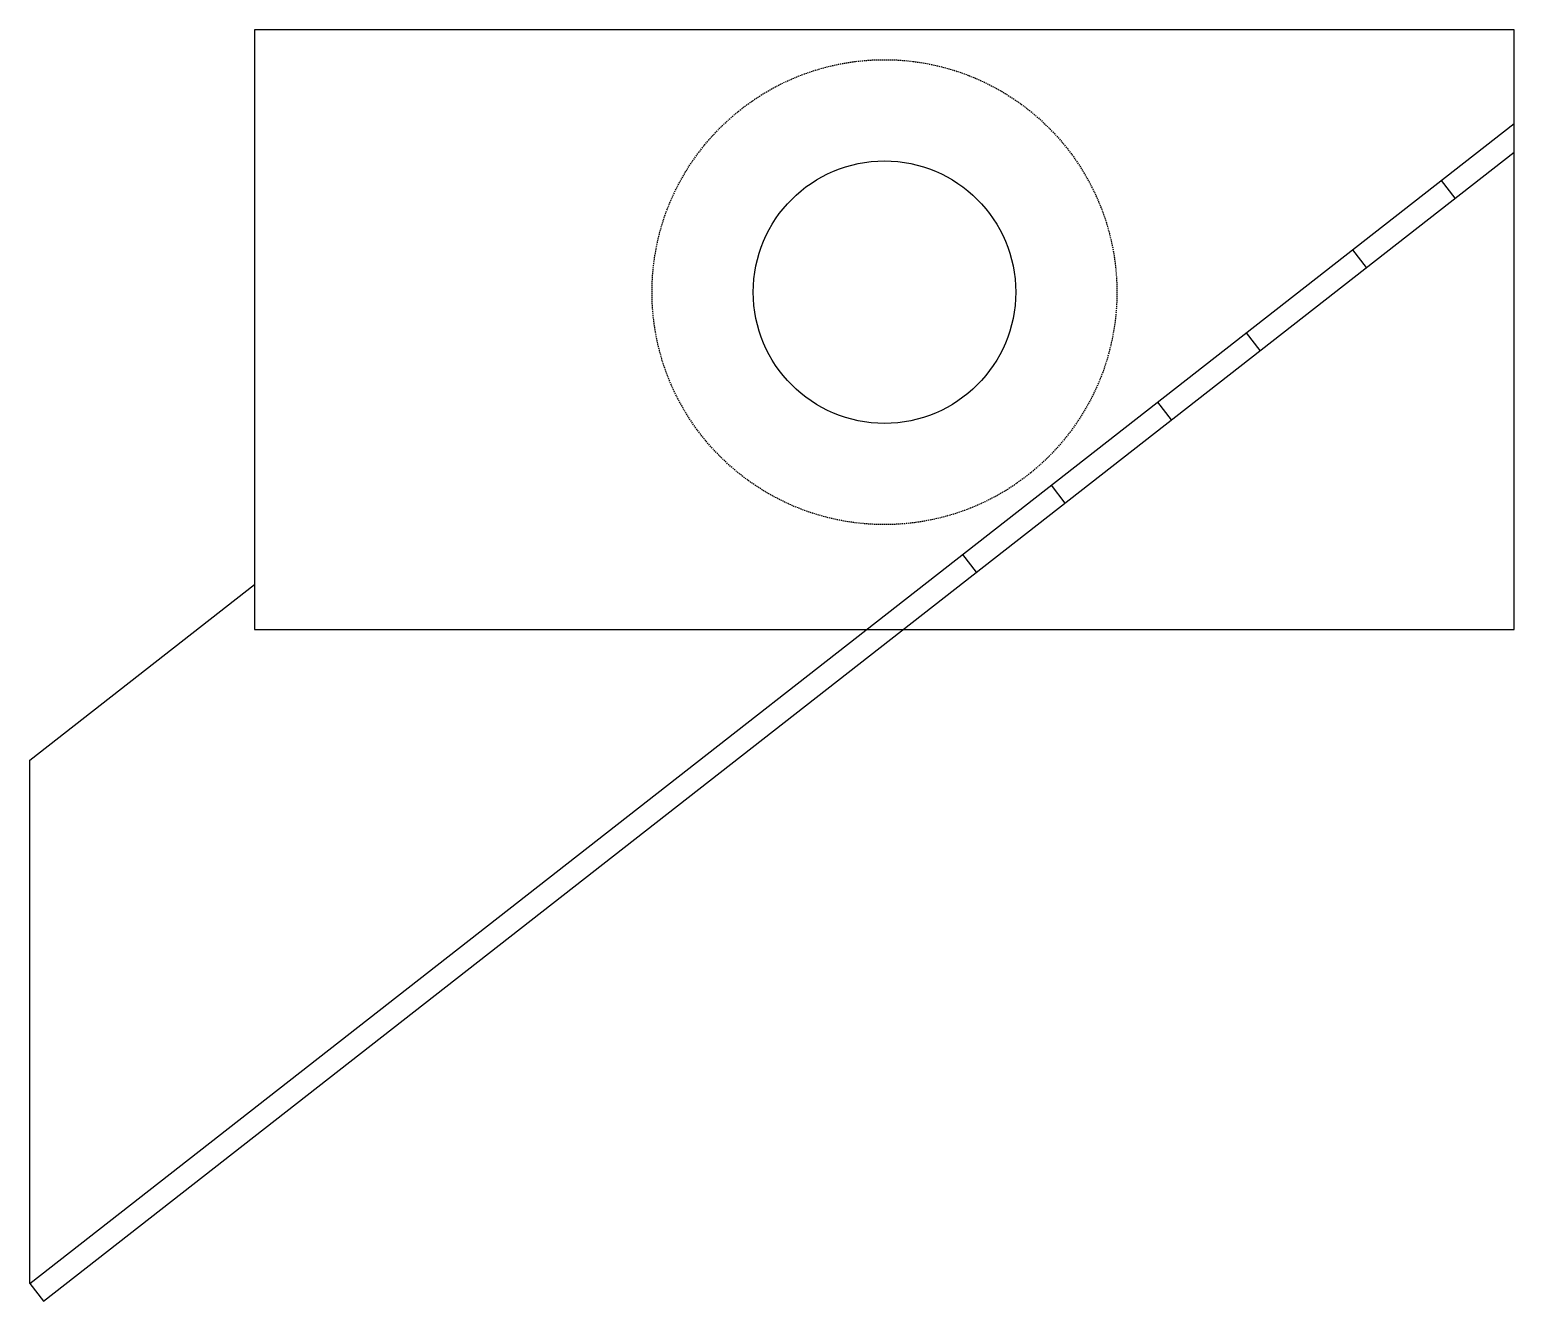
# Model space of a CAD drawing. Header units: millimetres. Extents: x -114 to 84, y -130 to 40.
import ezdxf

# ---------------------------------------------------------------- set-up
doc = ezdxf.new("R2010")
doc.units = ezdxf.units.MM
doc.linetypes.add('DASHED', pattern=[0.2067, 0.1654, -0.0413])

msp = doc.modelspace()

# ---------------------------------------------------------------- linework, layer by layer
for p, q in [((-84, 40), (-84, -40)), ((84, 40), (-84, 40)), ((84, -40), (84, 40)), ((-114, -127.21), (84, 27.48)), ((76.12, 17.52), (74.27, 19.88)), ((64.3, 8.28), (62.45, 10.65)), ((50.12, -2.8), (48.27, -0.44)), ((38.3, -12.03), (36.45, -9.67)), ((24.11, -23.12), (22.26, -20.75)), ((12.29, -32.35), (10.44, -29.99)), ((-84, -40), (84, -40))]:
    msp.add_line(p, q)
for points in [[(-114, -127.21), (-112.15, -129.58), (84, 23.67)], [(-114, -127.21), (-114, -57.42), (-84, -33.98)]]:
    msp.add_lwpolyline(points)
at = {"color": 190, "linetype": 'DASHED', "lineweight": 25, "true_color": 0x8018ff}
msp.add_circle((0, 5), 31, dxfattribs=at)
msp.add_circle((0, 5), 17.5)

doc.saveas('drawing.dxf')
